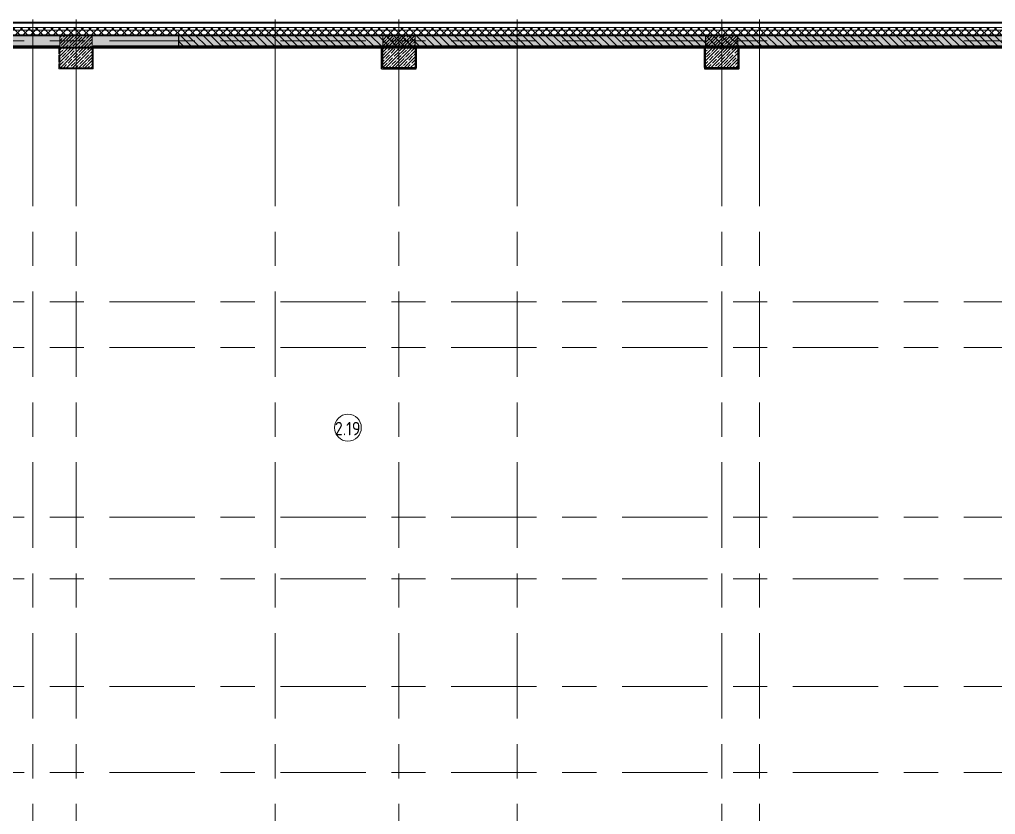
# Model space of a CAD drawing. Header units: millimetres. Extents: x 35146 to 234858, y -8553 to 29000.
# Drawn here: x 47410 to 65547, y 12622 to 27398 of the extents above; entities that cross this region are included whole.
import ezdxf

# ---------------------------------------------------------------- set-up
doc = ezdxf.new("R2010")
doc.units = ezdxf.units.MM
doc.linetypes.add('200_ШТРИХ__ш1_п0_6_', pattern=[160, 100, -60])
doc.linetypes.add('Осевая', pattern=[3175, 635, -476.25, 1587.5, -476.25])
for name, color, linetype, lineweight in [('A-AREA-IDEN', 7, 'Continuous', 9), ('A-DETL-MBND', 7, '200_ШТРИХ__ш1_п0_6_', 9), ('A-WALL', 7, 'Continuous', 9), ('I-WALL', 7, 'Continuous', 9), ('S-COLS', 7, 'Continuous', 9), ('Оси', 7, 'Continuous', 9), ('Оси-2', 7, 'Осевая', 9)]:
    doc.layers.add(name, color=color, linetype=linetype, lineweight=lineweight)
for name, color, linetype, lineweight, true_color in [('A-WALL-1', 7, 'Continuous', 25, 0x3c3c3c), ('A-WALL-2', 7, 'Continuous', 13, 0x3c3c3c), ('A-WALL-3', 7, 'Continuous', 35, 0x3c3c3c), ('A-WALL-FNSH-1', 7, 'Continuous', 9, 0x3c3c3c), ('A-WALL-FNSH-2', 7, 'Continuous', 13, 0x3c3c3c)]:
    doc.layers.add(name, color=color, linetype=linetype, lineweight=lineweight, true_color=true_color)
doc.styles.add('GOST Common', font='GOST_Common.ttf', dxfattribs={"width": 0.9, "height": 250})
pattern_1 = [(45, (0, 0), (-57.02463, 57.02463), []), (45, (57.025, 0), (-57.02463, 57.02463), [100.806, -20.161, 3.353, -16.808])]
pattern_2 = [(45, (0, 0), (-70.71068, 70.71068), []), (135, (0, 0), (-70.71068, -70.71068), [])]
pattern_3 = [(0, (0, 0), (121.92, 30.48), [10.058, -81.382, 10.058, -81.382, -487.68]), (0, (0, 0), (121.92, 30.48), [-182.88, 10.058, -172.822, 10.058, -81.382, -213.36]), (0, (0, 0), (121.92, 30.48), [-457.2, 10.058, -50.902, 10.058, -142.342]), (120, (45.72, 15.24), (-87.356454, 90.345817), [10.058, -81.382, 10.058, -81.382, -487.68]), (120, (45.72, 15.24), (-87.356454, 90.345817), [-182.88, 10.058, -172.822, 10.058, -81.382, -213.36]), (120, (45.72, 15.24), (-87.356454, 90.345817), [-457.2, 10.058, -50.902, 10.058, -142.342]), (240, (60.96, 76.2), (-34.563546, -120.825817), [10.058, -81.382, 10.058, -81.382, -487.68]), (240, (60.96, 76.2), (-34.563546, -120.825817), [-182.88, 10.058, -172.822, 10.058, -81.382, -213.36]), (240, (60.96, 76.2), (-34.563546, -120.825817), [-457.2, 10.058, -50.902, 10.058, -142.342])]

# ---------------------------------------------------------------- blocks, each defined once
blk = doc.blocks.new('Марка_Помещения - Номер-25198446-План потолков с обозначением видов отделки и геометрии 2 этажа в осях 12-23')
at = {"layer": 'A-AREA-IDEN'}
for start, end in [(360, 180), (180, 360)]:
    blk.add_arc((0, 0), 2.5, start, end, dxfattribs=at)

msp = doc.modelspace()

# ---------------------------------------------------------------- hatches: boundary and pattern name
at = {"layer": 'A-WALL'}
h = msp.add_hatch(dxfattribs=at)
h.set_pattern_fill('FP_20', color=256, style=0, pattern_type=2)
h.set_pattern_definition(pattern_2)
h.paths.add_polyline_path([(84980.7, 27200), (84980.7, 27250), (42010, 27250), (42010, 27200), (82276.5, 27200)])
h = msp.add_hatch(dxfattribs=at)
h.set_pattern_fill('FP_20', color=256, style=0, pattern_type=2)
h.set_pattern_definition(pattern_2)
h.paths.add_polyline_path([(84980.7, 27100), (84980.7, 27200), (42060, 27200), (42060, 27100), (84200, 27100)])
at = {"layer": 'I-WALL'}
h = msp.add_hatch(dxfattribs=at)
h.set_pattern_fill('FP_17', color=256, style=0, pattern_type=2)
h.set_pattern_definition(pattern_1)
h.paths.add_polyline_path([(66140, 26880), (66160, 26880), (66160, 27100), (42760, 27100), (42760, 26880), (64685.5, 26880)])
h = msp.add_hatch(dxfattribs=at)
h.set_pattern_fill('FP_19', color=256, style=0, pattern_type=2)
h.set_pattern_definition([(135, (0, 0), (-70.71068, -70.71068), [])])
h.paths.add_polyline_path([(81177, 26900), (84200, 26900), (84200, 27100), (81150, 27100), (81150, 26900)])
h.paths.add_polyline_path([(80629, 26900), (80650, 26900), (80650, 27100), (77250, 27100), (77250, 26900), (79344.6, 26900)])
h.paths.add_polyline_path([(74946.9, 26900), (76750, 26900), (76750, 27100), (74040, 27100), (74040, 26900), (74213.9, 26900)])
h.paths.add_polyline_path([(73509, 26900), (73540, 26900), (73540, 27100), (70810, 27100), (70810, 26900), (73481, 26900)])
h.paths.add_polyline_path([(70310, 26900), (70310, 27100), (66760, 27100), (66760, 26900), (69816.2, 26900)])
h.paths.add_polyline_path([(66160, 26900), (66160, 27100), (50364.8, 27100), (50364.8, 26900), (64685.5, 26900)])
h = msp.add_hatch(dxfattribs=at)
h.set_pattern_fill('FP_45', color=256, style=0, pattern_type=2)
h.set_pattern_definition(pattern_3)
h.paths.add_polyline_path([(42780, 26880), (48160, 26880), (48160, 26900), (42780, 26900)])
h = msp.add_hatch(dxfattribs=at)
h.set_pattern_fill('FP_45', color=256, style=0, pattern_type=2)
h.set_pattern_definition(pattern_3)
h.paths.add_polyline_path([(48760.3, 26485), (48780.3, 26485), (48780.3, 26880), (48760.3, 26880)])
h = msp.add_hatch(dxfattribs=at)
h.set_pattern_fill('FP_45', color=256, style=0, pattern_type=2)
h.set_pattern_definition(pattern_3)
h.paths.add_polyline_path([(54140, 26880), (54140, 26900), (48781.3, 26900), (48781.3, 26880), (52958.2, 26880)])
h = msp.add_hatch(dxfattribs=at)
h.set_pattern_fill('FP_45', color=256, style=0, pattern_type=2)
h.set_pattern_definition(pattern_3)
h.paths.add_polyline_path([(54160, 26500), (54160, 26880), (54140, 26879), (54140, 26500)])
h = msp.add_hatch(dxfattribs=at)
h.set_pattern_fill('FP_45', color=256, style=0, pattern_type=2)
h.set_pattern_definition(pattern_3)
h.paths.add_polyline_path([(58821.8, 26880), (60140, 26880), (60140, 26900), (54760, 26900), (54760, 26880), (55890, 26880)])
h = msp.add_hatch(dxfattribs=at)
h.set_pattern_fill('FP_45', color=256, style=0, pattern_type=2)
h.set_pattern_definition(pattern_3)
h.paths.add_polyline_path([(54780, 26500), (54780, 26880), (54760, 26880), (54760, 26500)])
h = msp.add_hatch(dxfattribs=at)
h.set_pattern_fill('FP_45', color=256, style=0, pattern_type=2)
h.set_pattern_definition(pattern_3)
h.paths.add_polyline_path([(60160, 26479), (60160, 26880), (60140, 26879), (60140, 26479)])
h = msp.add_hatch(dxfattribs=at)
h.set_pattern_fill('FP_45', color=256, style=0, pattern_type=2)
h.set_pattern_definition(pattern_3)
h.paths.add_polyline_path([(66140, 26880), (66140, 26900), (60760, 26900), (60760, 26880), (64685.5, 26880)])
h = msp.add_hatch(dxfattribs=at)
h.set_pattern_fill('FP_45', color=256, style=0, pattern_type=2)
h.set_pattern_definition(pattern_3)
h.paths.add_polyline_path([(60780, 26480), (60780, 26880), (60760, 26880), (60760, 26480)])
h = msp.add_hatch(dxfattribs=at)
h.set_pattern_fill('FP_45', color=256, style=0, pattern_type=2)
h.set_pattern_definition(pattern_3)
h.paths.add_polyline_path([(54754, 26479), (54781, 26480), (54780, 26500), (54140, 26500), (54140, 26480), (54754, 26480)])
h = msp.add_hatch(dxfattribs=at)
h.set_pattern_fill('FP_45', color=256, style=0, pattern_type=2)
h.set_pattern_definition(pattern_3)
h.paths.add_polyline_path([(60160, 26480), (60760, 26480), (60760, 26500), (60160, 26500)])
at = {"layer": 'S-COLS'}
h = msp.add_hatch(dxfattribs=at)
h.set_pattern_fill('FP_17', color=256, style=0, pattern_type=2)
h.set_pattern_definition(pattern_1)
h.paths.add_polyline_path([(48160, 26500), (48760, 26500), (48760, 27100), (48160, 27100)])
h = msp.add_hatch(dxfattribs=at)
h.set_pattern_fill('FP_17', color=256, style=0, pattern_type=2)
h.set_pattern_definition(pattern_1)
h.paths.add_polyline_path([(54160, 26500), (54760, 26500), (54760, 27100), (54160, 27100), (54160, 26970.5)])
h = msp.add_hatch(dxfattribs=at)
h.set_pattern_fill('FP_17', color=256, style=0, pattern_type=2)
h.set_pattern_definition(pattern_1)
h.paths.add_polyline_path([(60160, 26500), (60760, 26500), (60760, 27100), (60160, 27100), (60160, 26970.5)])

# ---------------------------------------------------------------- linework, layer by layer
at = {"layer": 'A-DETL-MBND'}
for p, q in [((48139, 26479), (48139, 26859.5)), ((48140, 26859.5), (48139, 26859.5)), ((48140, 26480), (48140, 26880)), ((48140, 26859.5), (48140, 26479)), ((48760, 26480), (48760, 26490)), ((48139, 26479), (48140, 26479)), ((48760, 26480), (48140, 26480))]:
    msp.add_line(p, q, dxfattribs=at)
at = {"layer": 'A-WALL'}
for p, q in [((84980.7, 27250), (42010, 27250)), ((84980.7, 27200), (42060, 27200))]:
    msp.add_line(p, q, dxfattribs=at)
at = {"layer": 'A-WALL-1'}
for p, q in [((50364.8, 27100), (50364.8, 26900)), ((66160, 27100), (50364.8, 27100)), ((48160, 26900), (42780, 26900)), ((42780, 26880), (48160, 26880)), ((48160, 26880), (48160, 26900)), ((48760.3, 26880), (48760.3, 26485)), ((48780.3, 26880), (48760.3, 26880)), ((48780.3, 26485), (48780.3, 26880)), ((66160, 26900), (48781.3, 26900)), ((48781.3, 26900), (48781.3, 26880)), ((48781.3, 26880), (54140, 26880)), ((54140, 26480), (54140, 26900)), ((54160, 26500), (54160, 26880)), ((54760, 26900), (54760, 26500)), ((54780, 26880), (60140, 26880)), ((54780, 26880), (54780, 26500)), ((60140, 26506), (60140, 26900)), ((60160, 26500), (60160, 26880)), ((60760, 26900), (60760, 26500)), ((60780, 26480), (60780, 26880)), ((66140, 26880), (60780, 26880)), ((48760.3, 26485), (48780.3, 26485)), ((54760, 26500), (54160, 26500)), ((54780, 26500), (54781, 26500)), ((54781, 26480), (54781, 26500)), ((60140, 26506), (60139, 26506)), ((60139, 26500), (60139, 26480)), ((60760, 26500), (60160, 26500)), ((54140, 26480), (54754, 26480)), ((54754, 26480), (54754, 26479)), ((54760, 26479), (54780, 26479)), ((60140, 26479), (60160, 26479)), ((60160, 26480), (60780, 26480)), ((60160, 26480), (60160, 26479))]:
    msp.add_line(p, q, dxfattribs=at)
at = {"layer": 'A-WALL-2'}
for p, q in [((84980.7, 27330), (41930, 27330)), ((42760, 27100), (50364.8, 27100))]:
    msp.add_line(p, q, dxfattribs=at)
at = {"layer": 'A-WALL-3'}
for p, q in [((66160, 27100), (42760, 27100)), ((42760, 26880), (66160, 26880))]:
    msp.add_line(p, q, dxfattribs=at)
at = {"layer": 'A-WALL-FNSH-1'}
msp.add_line((84980.7, 27350), (41910, 27350), dxfattribs=at)
at = {"layer": 'A-WALL-FNSH-2'}
for p, q in [((42781, 26879), (48140, 26879)), ((48140, 26879), (48140, 26880)), ((48781, 26870), (48780, 26870)), ((48780, 26870), (48780, 26480)), ((48780.3, 26880), (48780.3, 26480)), ((48781, 26480), (48781, 26870)), ((54140, 26880), (48781.3, 26880)), ((48781.3, 26479), (48781.3, 26879)), ((48781.3, 26879), (54139, 26879)), ((54139, 26879), (54139, 26479)), ((54781, 26500), (54781, 26879)), ((54781, 26879), (60139, 26879)), ((56980.5, 26879), (56980.5, 26880)), ((60139, 26879), (60139, 26500)), ((60780, 26880), (60780, 26880)), ((60781, 26479), (60781, 26879)), ((60781, 26879), (66140, 26879)), ((48780, 26480), (48140, 26480)), ((48140, 26480), (48140, 26479)), ((48140, 26479), (48781.3, 26479)), ((54139, 26479), (54760, 26479)), ((54780, 26479), (54781, 26479)), ((54781, 26479), (54781, 26480)), ((60139, 26480), (60139, 26479)), ((60139, 26479), (60140, 26479)), ((60160, 26479), (60781, 26479))]:
    msp.add_line(p, q, dxfattribs=at)
at = {"layer": 'S-COLS'}
for p, q in [((48760, 27100), (48160, 27100)), ((48160, 27100), (48160, 26500)), ((48760, 26500), (48760, 27100)), ((54760, 27100), (54160, 27100)), ((54160, 27100), (54160, 26500)), ((54760, 26500), (54760, 27100)), ((60760, 27100), (60160, 27100)), ((60160, 27100), (60160, 26500)), ((60760, 26500), (60760, 27100)), ((48160, 26500), (48760, 26500)), ((54160, 26500), (54760, 26500)), ((60160, 26500), (60760, 26500))]:
    msp.add_line(p, q, dxfattribs=at)
at = {"layer": 'Оси'}
for p, q in [((47660, 24898.1), (47660, 27398.1)), ((48460, 24898.1), (48460, 27398.1)), ((52160, 24898.1), (52160, 27398.1)), ((54460, 24898.1), (54460, 27398.1)), ((56660, 24898.1), (56660, 27398.1)), ((60460, 24898.1), (60460, 27398.1)), ((61160, 24898.1), (61160, 27398.1))]:
    msp.add_line(p, q, dxfattribs=at)
at = {"layer": 'Оси-2'}
for p, q in [((38446.2, 27000), (82200, 27000)), ((47660, 593.7), (47660, 24898.1)), ((48460, 593.7), (48460, 24898.1)), ((52160, 593.7), (52160, 24898.1)), ((54460, 593.7), (54460, 24898.1)), ((56660, 593.7), (56660, 24898.1)), ((60460, 593.7), (60460, 24898.1)), ((61160, 593.7), (61160, 24898.1)), ((38446.2, 22150), (82200, 22150)), ((38446.2, 21300), (82200, 21300)), ((38446.2, 18150), (82200, 18150)), ((38446.2, 17000), (82200, 17000)), ((38446.2, 15000), (81600, 15000)), ((38446.2, 13400), (81600, 13400))]:
    msp.add_line(p, q, dxfattribs=at)

# ---------------------------------------------------------------- block references
at = {"layer": 'A-AREA-IDEN', "xscale": 99.99999999999993, "yscale": 99.99999999999993, "zscale": 99.99999999999993}
msp.add_blockref('Марка_Помещения - Номер-25198446-План потолков с обозначением видов отделки и геометрии 2 этажа в осях 12-23', (53511.9, 19811.4), dxfattribs=at)

# ---------------------------------------------------------------- texts
at = {"layer": 'A-AREA-IDEN', "insert": (53270, 19919.9), "char_height": 250, "width": 606.076, "attachment_point": 1, "style": 'GOST Common'}
msp.add_mtext('2.19', dxfattribs=at)

doc.saveas('drawing.dxf')
